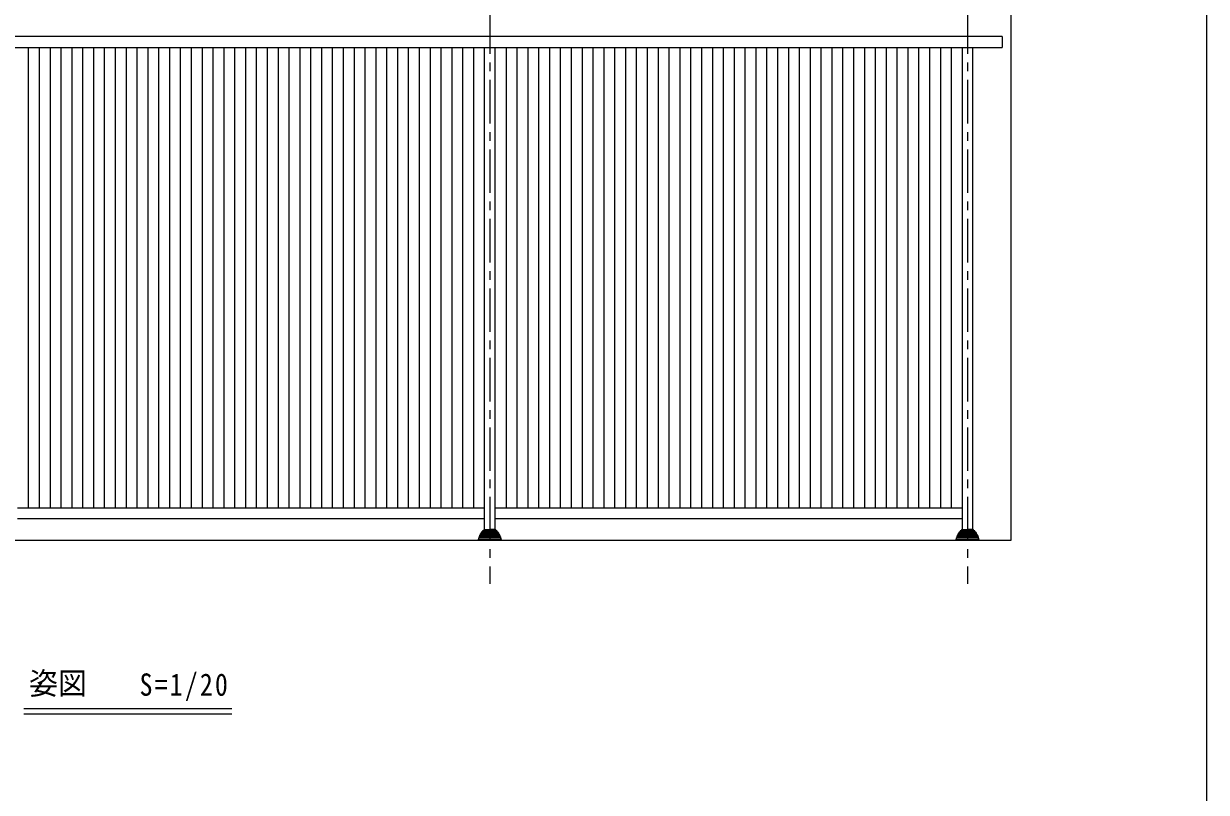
# Model space of a CAD drawing. Units: millimetres at full size, sheet at 1:5, with parts at other scales. Extents: x -1050 to 1050, y -742 to 742.
# Drawn here: x 309 to 990, y 0 to 442 of the extents above; entities that cross this region are included whole.
import ezdxf
from ezdxf.enums import TextEntityAlignment as Align

# ---------------------------------------------------------------- set-up
doc = ezdxf.new("R2010")
doc.units = ezdxf.units.MM
doc.header["$LTSCALE"] = 5
doc.linetypes.add('CHAIN1', pattern=[8, 5, -1, 1, -1])
doc.layers.add('0-9_文字', color=3, linetype='Continuous', lineweight=20)
doc.layers.add('1-5_図枠1_1', color=7, linetype='Continuous')
doc.layers.add('1-6_姿図', color=7, linetype='Continuous')
doc.styles.add('ＭＳ ゴシック', font='')
doc.styles.get('ＭＳ ゴシック').set_extended_font_data('MS Gothic')

msp = doc.modelspace()

# ---------------------------------------------------------------- linework, layer by layer
at = {"layer": '0-9_文字'}
for p, q in [((429.008, 48), (309.255, 48)), ((429.008, 45), (309.255, 45))]:
    msp.add_line(p, q, dxfattribs=at)
at = {"layer": '1-5_図枠1_1'}
msp.add_line((990, 682.5), (990, -707.5), dxfattribs=at)
at = {"layer": '1-6_姿図', "linetype": 'CHAIN1'}
for p, q in [((577.5, 570), (577.5, 120)), ((852.5, 570), (852.5, 120))]:
    msp.add_line(p, q, dxfattribs=at)
at = {"layer": '1-6_姿図'}
for p, q in [((872.5, 435), (-90, 435)), ((872.5, 435), (872.5, 428.75)), ((-90, 428.75), (872.5, 428.75)), ((311.875, 428.75), (311.875, 163.75)), ((318.125, 428.75), (318.125, 163.75)), ((324.375, 428.75), (324.375, 163.75)), ((330.625, 428.75), (330.625, 163.75)), ((336.875, 428.75), (336.875, 163.75)), ((343.125, 428.75), (343.125, 163.75)), ((349.375, 428.75), (349.375, 163.75)), ((355.625, 428.75), (355.625, 163.75)), ((361.875, 428.75), (361.875, 163.75)), ((368.125, 428.75), (368.125, 163.75)), ((374.375, 428.75), (374.375, 163.75)), ((380.625, 428.75), (380.625, 163.75)), ((386.875, 428.75), (386.875, 163.75)), ((393.125, 428.75), (393.125, 163.75)), ((399.375, 428.75), (399.375, 163.75)), ((405.625, 428.75), (405.625, 163.75)), ((411.875, 428.75), (411.875, 163.75)), ((418.125, 428.75), (418.125, 163.75)), ((424.375, 428.75), (424.375, 163.75)), ((430.625, 428.75), (430.625, 163.75)), ((436.875, 428.75), (436.875, 163.75)), ((443.125, 428.75), (443.125, 163.75)), ((449.375, 428.75), (449.375, 163.75)), ((455.625, 428.75), (455.625, 163.75)), ((461.875, 428.75), (461.875, 163.75)), ((468.125, 428.75), (468.125, 163.75)), ((474.375, 428.75), (474.375, 163.75)), ((480.625, 428.75), (480.625, 163.75)), ((486.875, 428.75), (486.875, 163.75)), ((493.125, 428.75), (493.125, 163.75)), ((499.375, 428.75), (499.375, 163.75)), ((505.625, 428.75), (505.625, 163.75)), ((511.875, 428.75), (511.875, 163.75)), ((518.125, 428.75), (518.125, 163.75)), ((524.375, 428.75), (524.375, 163.75)), ((530.625, 428.75), (530.625, 163.75)), ((536.875, 428.75), (536.875, 163.75)), ((543.125, 428.75), (543.125, 163.75)), ((549.375, 428.75), (549.375, 163.75)), ((555.625, 428.75), (555.625, 163.75)), ((561.875, 428.75), (561.875, 163.75)), ((568.125, 428.75), (568.125, 163.75)), ((574.375, 428.75), (574.375, 151.25)), ((580.625, 151.25), (580.625, 428.75)), ((586.875, 428.75), (586.875, 163.75)), ((593.125, 428.75), (593.125, 163.75)), ((599.375, 428.75), (599.375, 163.75)), ((605.625, 428.75), (605.625, 163.75)), ((611.875, 428.75), (611.875, 163.75)), ((618.125, 428.75), (618.125, 163.75)), ((624.375, 428.75), (624.375, 163.75)), ((630.625, 428.75), (630.625, 163.75)), ((636.875, 428.75), (636.875, 163.75)), ((643.125, 428.75), (643.125, 163.75)), ((649.375, 428.75), (649.375, 163.75)), ((655.625, 428.75), (655.625, 163.75)), ((661.875, 428.75), (661.875, 163.75)), ((668.125, 428.75), (668.125, 163.75)), ((674.375, 428.75), (674.375, 163.75)), ((680.625, 428.75), (680.625, 163.75)), ((686.875, 428.75), (686.875, 163.75)), ((693.125, 428.75), (693.125, 163.75)), ((699.375, 428.75), (699.375, 163.75)), ((705.625, 428.75), (705.625, 163.75)), ((711.875, 428.75), (711.875, 163.75)), ((718.125, 428.75), (718.125, 163.75)), ((724.375, 428.75), (724.375, 163.75)), ((730.625, 428.75), (730.625, 163.75)), ((736.875, 428.75), (736.875, 163.75)), ((743.125, 428.75), (743.125, 163.75)), ((749.375, 428.75), (749.375, 163.75)), ((755.625, 428.75), (755.625, 163.75)), ((761.875, 428.75), (761.875, 163.75)), ((768.125, 428.75), (768.125, 163.75)), ((774.375, 428.75), (774.375, 163.75)), ((780.625, 428.75), (780.625, 163.75)), ((786.875, 428.75), (786.875, 163.75)), ((793.125, 428.75), (793.125, 163.75)), ((799.375, 428.75), (799.375, 163.75)), ((805.625, 428.75), (805.625, 163.75)), ((811.875, 428.75), (811.875, 163.75)), ((818.125, 428.75), (818.125, 163.75)), ((824.375, 428.75), (824.375, 163.75)), ((830.625, 428.75), (830.625, 163.75)), ((836.875, 428.75), (836.875, 163.75)), ((843.125, 428.75), (843.125, 163.75)), ((849.375, 428.75), (849.375, 151.25)), ((855.625, 151.25), (855.625, 428.75)), ((305.625, 163.75), (574.375, 163.75)), ((580.625, 163.75), (849.375, 163.75)), ((574.375, 157.5), (305.625, 157.5)), ((849.375, 157.5), (580.625, 157.5)), ((573.007, 149.8), (577.5, 149.8)), ((573.198, 150.1), (573.198, 149.8)), ((573.652, 150.6), (577.5, 150.6)), ((573.875, 150.75), (573.875, 150.6)), ((574.375, 151.25), (577.5, 151.25)), ((580.625, 151.25), (577.5, 151.25)), ((581.348, 150.6), (577.5, 150.6)), ((581.993, 149.8), (577.5, 149.8)), ((581.125, 150.75), (581.125, 150.6)), ((581.802, 150.1), (581.802, 149.8)), ((848.007, 149.8), (852.5, 149.8)), ((848.198, 150.1), (848.198, 149.8)), ((848.652, 150.6), (852.5, 150.6)), ((848.875, 150.75), (848.875, 150.6)), ((849.375, 151.25), (852.5, 151.25)), ((855.625, 151.25), (852.5, 151.25)), ((856.348, 150.6), (852.5, 150.6)), ((856.993, 149.8), (852.5, 149.8)), ((856.125, 150.75), (856.125, 150.6)), ((856.802, 150.1), (856.802, 149.8)), ((570.875, 145.482), (570.875, 145)), ((571.066, 146.311), (571.066, 145.8)), ((571.066, 145.8), (577.5, 145.8)), ((571.312, 147.014), (571.312, 146.599)), ((571.312, 146.6), (577.5, 146.6)), ((571.63, 147.76), (571.63, 147.407)), ((571.63, 147.407), (577.5, 147.407)), ((572.033, 148.524), (572.033, 148.2)), ((572.033, 148.2), (577.5, 148.2)), ((572.485, 149.001), (577.5, 149.001)), ((572.549, 149.302), (572.549, 149.001)), ((582.515, 149.001), (577.5, 149.001)), ((582.967, 148.2), (577.5, 148.2)), ((583.37, 147.407), (577.5, 147.407)), ((583.688, 146.6), (577.5, 146.6)), ((583.934, 145.8), (577.5, 145.8)), ((582.451, 149.302), (582.451, 149.001)), ((582.967, 148.524), (582.967, 148.2)), ((583.37, 147.76), (583.37, 147.407)), ((583.688, 147.014), (583.688, 146.599)), ((583.934, 146.311), (583.934, 145.8)), ((584.125, 145.482), (584.125, 145)), ((845.875, 145.482), (845.875, 145)), ((846.066, 146.311), (846.066, 145.8)), ((846.066, 145.8), (852.5, 145.8)), ((846.312, 147.014), (846.312, 146.599)), ((846.312, 146.6), (852.5, 146.6)), ((846.63, 147.76), (846.63, 147.407)), ((846.63, 147.407), (852.5, 147.407)), ((847.033, 148.524), (847.033, 148.2)), ((847.033, 148.2), (852.5, 148.2)), ((847.485, 149.001), (852.5, 149.001)), ((847.549, 149.302), (847.549, 149.001)), ((857.515, 149.001), (852.5, 149.001)), ((857.967, 148.2), (852.5, 148.2)), ((858.37, 147.407), (852.5, 147.407)), ((858.688, 146.6), (852.5, 146.6)), ((858.934, 145.8), (852.5, 145.8)), ((857.451, 149.302), (857.451, 149.001)), ((857.967, 148.524), (857.967, 148.2)), ((858.37, 147.76), (858.37, 147.407)), ((858.688, 147.014), (858.688, 146.599)), ((858.934, 146.311), (858.934, 145.8)), ((859.125, 145.482), (859.125, 145))]:
    msp.add_line(p, q, dxfattribs=at)
msp.add_lwpolyline([(877.5, 570), (877.5, 145), (-90, 145)], dxfattribs=at)
for centre, radius, start, end in [((573.037, 149.312), 0.488, 86.57068, 181.25523), ((573.709, 150.089), 0.512, 86.56134, 178.79631), ((574.375, 150.75), 0.5, 90, 180), ((580.625, 150.75), 0.5, 0, 90), ((581.291, 150.089), 0.512, 1.20369, 93.43866), ((581.963, 149.312), 0.488, 358.74477, 93.42932), ((848.037, 149.312), 0.488, 86.57068, 181.25523), ((848.709, 150.089), 0.512, 86.56134, 178.79631), ((849.375, 150.75), 0.5, 90, 180), ((855.625, 150.75), 0.5, 0, 90), ((856.291, 150.089), 0.512, 1.20369, 93.43866), ((856.963, 149.312), 0.488, 358.74477, 93.42932), ((571.239, 145.48), 0.364, 118.33625, 179.71056), ((571.369, 146.303), 0.303, 100.92102, 178.46143), ((571.681, 147.04), 0.37, 97.87545, 184.11221), ((572.045, 147.785), 0.415, 91.62275, 183.49063), ((572.498, 148.536), 0.466, 91.64474, 181.439), ((582.502, 148.536), 0.466, 358.561, 88.35526), ((582.955, 147.785), 0.415, 356.50937, 88.37725), ((583.319, 147.04), 0.37, 355.88779, 82.12455), ((583.631, 146.303), 0.303, 1.53857, 79.07898), ((583.761, 145.48), 0.364, 0.28944, 61.66375), ((846.239, 145.48), 0.364, 118.33625, 179.71056), ((846.369, 146.303), 0.303, 100.92102, 178.46143), ((846.681, 147.04), 0.37, 97.87545, 184.11221), ((847.045, 147.785), 0.415, 91.62275, 183.49063), ((847.498, 148.536), 0.466, 91.64474, 181.439), ((857.502, 148.536), 0.466, 358.561, 88.35526), ((857.955, 147.785), 0.415, 356.50937, 88.37725), ((858.319, 147.04), 0.37, 355.88779, 82.12455), ((858.631, 146.303), 0.303, 1.53857, 79.07898), ((858.761, 145.48), 0.364, 0.28944, 61.66375)]:
    msp.add_arc(centre, radius, start, end, dxfattribs=at)

# ---------------------------------------------------------------- texts
at = {"layer": '0-9_文字', "style": 'ＭＳ ゴシック', "width": 0.95}
msp.add_text('姿図', height=12.83, dxfattribs=at).set_placement((312.321, 52.481), align=Align.BOTTOM_LEFT)
at = {"layer": '0-9_文字', "insert": (375.914, 52.481), "char_height": 12.83, "attachment_point": 7, "style": 'ＭＳ ゴシック'}
msp.add_mtext('\\T1.17;\\W0.85;S=1/20', dxfattribs=at)

doc.saveas('drawing.dxf')
